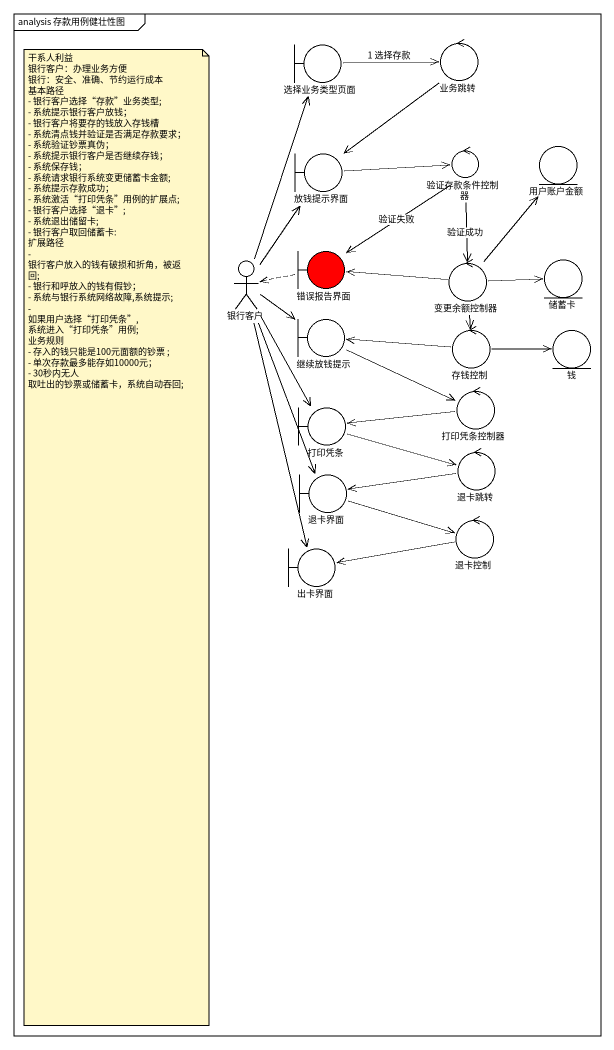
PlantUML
@startuml
mainframe analysis 存款用例健壮性图
boundary 选择业务类型页面
control 业务跳转
boundary 放钱提示界面
control 验证存款条件控制器
entity 用户账户金额
actor 银行客户
boundary 错误报告界面 #FF0000
control 变更余额控制器
entity 储蓄卡
boundary 继续放钱提示
control 存钱控制
entity 钱
control 打印凭条控制器
boundary 打印凭条
boundary 退卡界面
control 退卡跳转
boundary 出卡界面
control 退卡控制
选择业务类型页面 -right-> 业务跳转 : 1 选择存款
业务跳转 --> 放钱提示界面
放钱提示界面 -right-> 验证存款条件控制器
验证存款条件控制器 --> 错误报告界面 : 验证失败
验证存款条件控制器 --> 变更余额控制器 : 验证成功
银行客户 -up-> 选择业务类型页面
银行客户 -up-> 放钱提示界面
银行客户 -right-> 继续放钱提示
银行客户 --> 打印凭条
银行客户 --> 退卡界面
银行客户 --> 出卡界面
错误报告界面 .left.> 银行客户
变更余额控制器 -up-> 用户账户金额
变更余额控制器 -left-> 错误报告界面
变更余额控制器 -right-> 储蓄卡
变更余额控制器 --> 存钱控制
继续放钱提示 -right-> 打印凭条控制器
存钱控制 -left-> 继续放钱提示
存钱控制 -right-> 钱
打印凭条控制器 -left-> 打印凭条
打印凭条 -right-> 退卡跳转
退卡界面 -right-> 退卡控制
退卡跳转 -left-> 退卡界面
退卡控制 -left-> 出卡界面
note as N1
  干系人利益
  银行客户：办理业务方便
  银行：安全、准确、节约运行成本
  基本路径
  - 银行客户选择“存款”业务类型;
  - 系统提示银行客户放钱；
  - 银行客户将要存的钱放入存钱槽
  - 系统清点钱并验证是否满足存款要求；
  - 系统验证钞票真伪；
  - 系统提示银行客户是否继续存钱；
  - 系统保存钱；
  - 系统请求银行系统变更储蓄卡金额;
  - 系统提示存款成功；
  - 系统激活“打印凭条”用例的扩展点;
  - 银行客户选择“退卡”;
  - 系统退出储留卡;
  - 银行客户取回储蓄卡:
  扩展路径
  - 银行客户放入的钱有破损和折角，被返回;
  - 银行和呼放入的钱有假钞；
  - 系统与银行系统网络故障,系统提示;
  - 如果用户选择“打印凭条”,系统进入“打印凭条”用例;
  业务规则
  - 存入的钱只能是100元面额的钞票 ;
  - 单次存款最多能存如10000元；
  - 30秒内无人 取吐出的钞票或储蓄卡，系统自动吞回;
end note
@enduml
